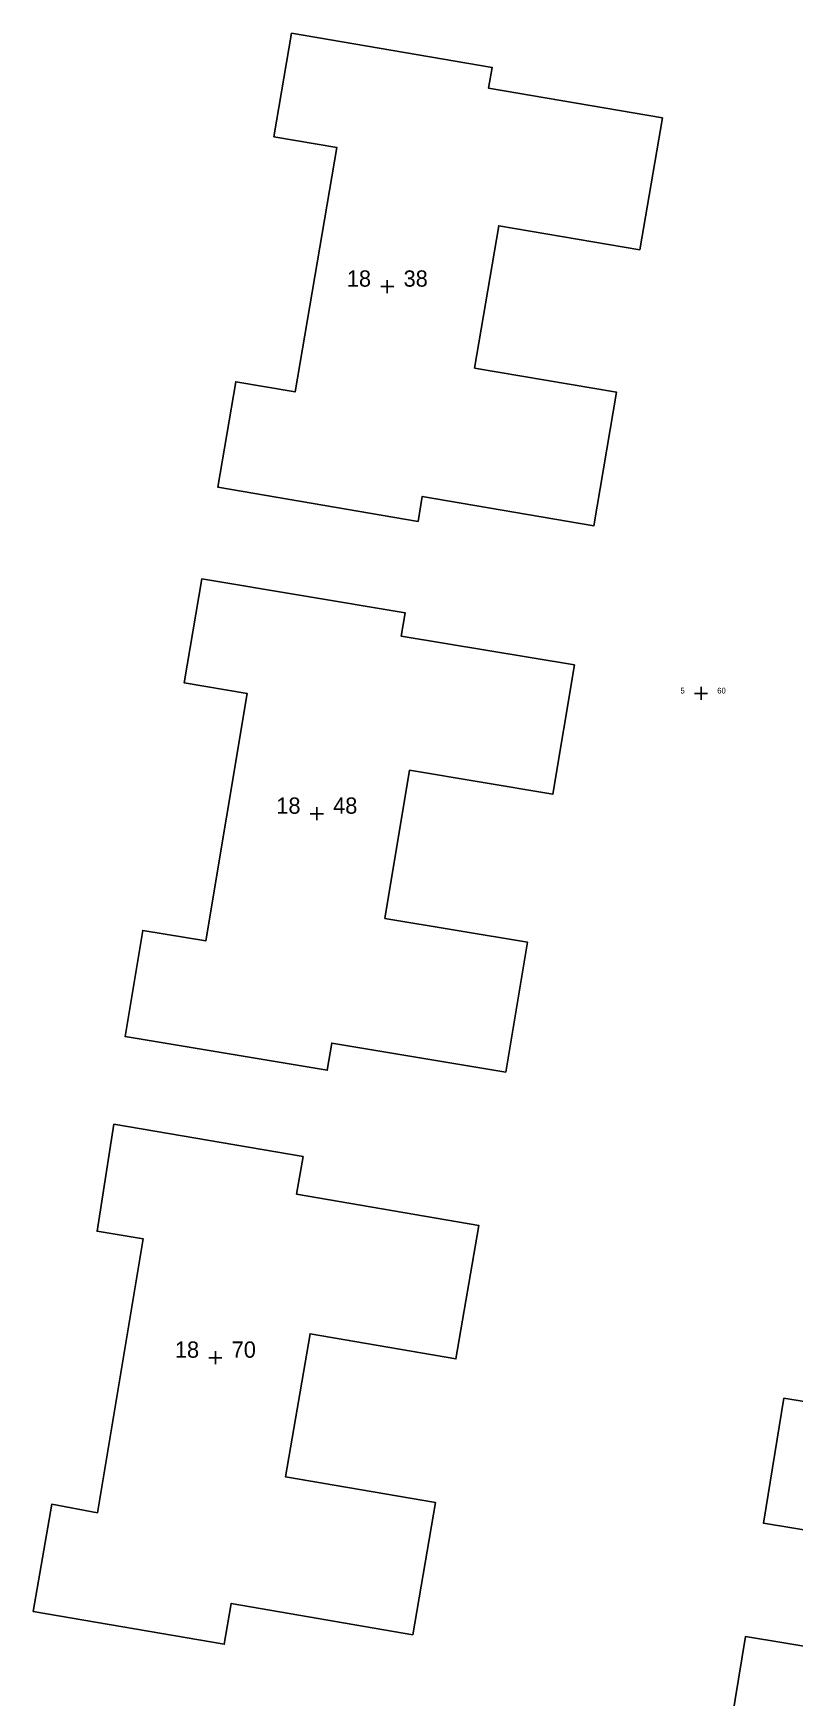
# Model space of a CAD drawing. Header units: inches. Extents: x 179019 to 255520, y 666000 to 809980.
# Drawn here: x 255089.6 to 255136.4, y 809596.8 to 809699.1 of the extents above; entities that cross this region are included whole.
import ezdxf
from ezdxf.enums import TextEntityAlignment as Align

# ---------------------------------------------------------------- set-up
doc = ezdxf.new("R2010")
doc.units = ezdxf.units.IN
doc.header["$MEASUREMENT"] = 0
for name, color, linetype in [('building levels', 6, 'Continuous'), ('orig buildings', 3, 'Continuous'), ('street levels', 5, 'Continuous')]:
    doc.layers.add(name, color=color, linetype=linetype)
doc.styles.add('hebtxt', font='hebtxt')

# ---------------------------------------------------------------- blocks, each defined once
blk = doc.blocks.new('1505')
for points in [[(-0.4, 0), (0.4, 0)], [(0, 0.4), (0, -0.4)]]:
    blk.add_lwpolyline(points)
at = {"style": 'hebtxt'}
blk.add_attdef('METER', text='', height=2, dxfattribs=at).set_placement((-1, 0), align=Align.RIGHT)
blk.add_attdef('CENTIMETER', (1, 0), '', height=2, dxfattribs=at)
blk = doc.blocks.new('1503')
for points in [[(-0.4, 0), (0.4, 0)], [(0, 0.4), (0, -0.4)]]:
    blk.add_lwpolyline(points)
at = {"style": 'hebtxt'}
blk.add_attdef('METER', text='', height=2, dxfattribs=at).set_placement((-1, 0), align=Align.RIGHT)
blk.add_attdef('CENTIMETER', (1, 0), '', height=2, dxfattribs=at)

msp = doc.modelspace()

# ---------------------------------------------------------------- linework, layer by layer
at = {"layer": 'orig buildings'}
for points, elevation in [([(255105.49, 809699.06), (255117.82, 809696.96), (255117.6, 809695.68), (255128.28, 809693.86), (255126.89, 809685.76), (255118.23, 809687.23), (255116.74, 809678.49), (255125.46, 809677), (255124.07, 809668.8), (255113.53, 809670.6), (255113.27, 809669.06), (255100.97, 809671.16), (255102.07, 809677.65), (255105.71, 809677.02), (255108.28, 809692.04), (255104.41, 809692.7), (255105.49, 809699.06)], 19.7), ([(255099.98, 809665.53), (255112.48, 809663.44), (255112.24, 809662.02), (255122.87, 809660.25), (255121.54, 809652.3), (255112.75, 809653.77), (255111.23, 809644.67), (255120, 809643.2), (255118.66, 809635.22), (255107.97, 809637.01), (255107.69, 809635.34), (255095.27, 809637.41), (255096.36, 809643.93), (255100.23, 809643.28), (255102.77, 809658.49), (255098.91, 809659.14), (255099.98, 809665.53)], 19.97), ([(255094.58, 809632.03), (255106.21, 809630.03), (255105.81, 809627.73), (255117, 809625.8), (255115.59, 809617.6), (255106.64, 809619.14), (255105.13, 809610.35), (255114.33, 809608.77), (255112.94, 809600.65), (255101.79, 809602.57), (255101.36, 809600.06), (255089.63, 809602.07), (255090.77, 809608.67), (255093.57, 809608.14), (255096.39, 809624.97), (255093.55, 809625.44), (255094.58, 809632.03)], 21.83), ([(255135.73, 809615.18), (255145.85, 809613.52), (255146.3, 809616.27), (255157.28, 809614.48), (255156.2, 809607.89), (255153.32, 809608.36), (255153.08, 809606.9), (255152.14, 809607.05), (255150.3, 809595.83), (255151.11, 809595.7), (255150.78, 809593.66), (255153.73, 809593.18), (255152.68, 809586.73), (255141.79, 809588.5), (255142.22, 809591.14), (255132.11, 809592.79), (255133.38, 809600.53), (255140.44, 809599.37), (255141.58, 809606.34), (255134.48, 809607.5), (255135.73, 809615.18)], 20.31)]:
    msp.add_lwpolyline(points, close=True, dxfattribs=dict(at, elevation=elevation))

# ---------------------------------------------------------------- block references
at = {"layer": 'building levels'}
ref = msp.add_blockref('1505', (255111.38, 809683.49, 18.38), dxfattribs=at)
ref.add_attrib('METER', '18', dxfattribs={"layer": '0', "height": 1, "style": 'hebtxt'}).set_placement((255110.38, 809683.49, 18.38), align=Align.RIGHT)
ref.add_attrib('CENTIMETER', '38', (255112.38, 809683.49, 18.38), dxfattribs={"layer": '0', "height": 1, "style": 'hebtxt'})
ref = msp.add_blockref('1505', (255107.05, 809651.1, 18.48), dxfattribs=at)
ref.add_attrib('METER', '18', dxfattribs={"layer": '0', "height": 1, "style": 'hebtxt'}).set_placement((255106.05, 809651.1, 18.48), align=Align.RIGHT)
ref.add_attrib('CENTIMETER', '48', (255108.05, 809651.1, 18.48), dxfattribs={"layer": '0', "height": 1, "style": 'hebtxt'})
ref = msp.add_blockref('1505', (255100.82, 809617.67, 18.7), dxfattribs=at)
ref.add_attrib('METER', '18', dxfattribs={"layer": '0', "height": 1, "style": 'hebtxt'}).set_placement((255099.82, 809617.67, 18.7), align=Align.RIGHT)
ref.add_attrib('CENTIMETER', '70', (255101.82, 809617.67, 18.7), dxfattribs={"layer": '0', "height": 1, "style": 'hebtxt'})
at = {"layer": 'street levels'}
ref = msp.add_blockref('1503', (255130.65, 809658.49, 5.6), dxfattribs=at)
ref.add_attrib('METER', '5', dxfattribs={"layer": '0', "height": 0.35, "style": 'hebtxt'}).set_placement((255129.65, 809658.49, 5.6), align=Align.RIGHT)
ref.add_attrib('CENTIMETER', '60', (255131.65, 809658.49, 5.6), dxfattribs={"layer": '0', "height": 0.35, "style": 'hebtxt'})

doc.saveas('drawing.dxf')
